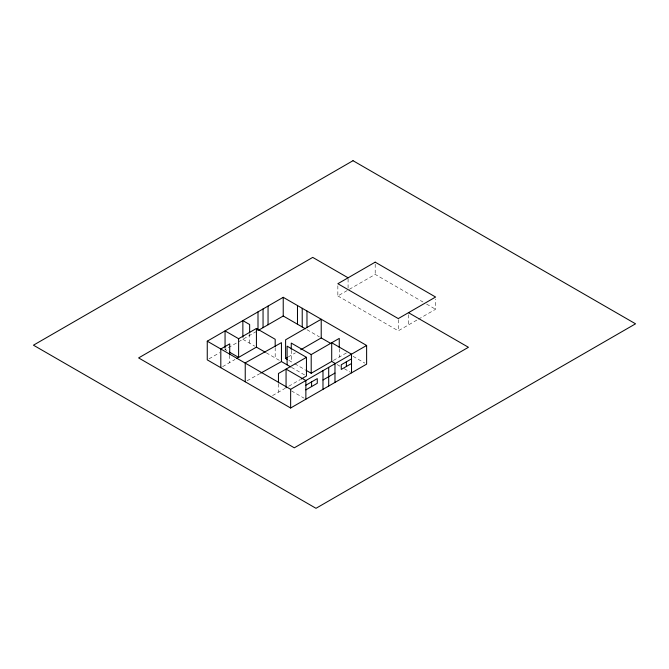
<?xml version="1.0" encoding="UTF-8"?>
<svg xmlns="http://www.w3.org/2000/svg" width="669" height="669" viewBox="0 0 669 669"><rect width="100%" height="100%" fill="white"/><g stroke="black" fill="none" stroke-linecap="round" stroke-linejoin="round"><path stroke-width="0.5" stroke-dasharray="3.35 2.51" d="M209.037 358.835L219.716 352.663M225.06 347.504L225.06 349.578L237.528 342.386M238.415 341.867L257.113 331.08M337.853 285.755L337.853 295.949L375.192 274.39L422.975 301.987M222.593 366.662L235.053 359.462M288.272 356.945L295.397 352.839M272.534 395.596L285.22 388.271M288.724 386.247L300.247 379.591M333.388 360.457L346.81 352.705M337.853 295.949L398.264 330.829L417.531 319.707M418.434 319.18L435.603 309.27L435.603 299.076M247.053 380.786L259.723 373.703M426.579 304.069L435.603 309.27M306.971 329.708L319.439 336.9M353.115 356.343L364.814 363.1M337.109 364.546L340.713 366.629M344.309 368.703L350.615 372.34M288.832 360.357L293.858 363.259M294.728 363.76L305.131 369.765M242.864 339.3L254.73 346.149M266.254 352.797L280.545 361.051M291.5 367.381L304.696 374.991M225.06 349.578L226.866 350.623M291.467 390.897L304.069 398.172M408.491 314.723L408.491 324.917M398.264 319.606L398.264 330.829M375.192 264.196L375.192 274.39M348.081 278.822L348.081 288.005M339.258 348.766L339.258 357.07M291.258 350.339L291.258 361.753M278.455 383.872L278.455 392.176M275.185 347.579L275.185 357.957M249.646 333.873L249.646 343.214M229.718 355.281L229.718 362.548"/><path stroke-width="1" d="M207.256 341.182L283.23 297.312L366.62 345.463L366.62 364.145L290.639 408.006L207.256 359.863L207.256 341.182L290.639 389.325L366.62 345.463M225.06 347.504L225.06 330.896L238.616 338.723L256.428 328.446L275.185 339.275L275.185 346.542M258.844 330.076L283.23 315.994L305.39 328.788M236.834 358.433L256.428 347.127L265.359 352.287M300.741 349.753L321.22 337.929L321.22 319.247L285.604 339.81L285.604 358.492L287.386 357.463M301.134 379.08L306.452 376.011L306.452 357.33L278.455 373.494L278.455 382.835M291.258 349.302L291.258 343.072L311.202 354.587L339.258 338.389L339.258 347.729M306.001 370.266L311.202 373.269L331.707 361.427L335.311 363.51M305.867 385.202L317.282 378.612L317.282 383.287L305.867 389.876M351.518 358.852L341.257 364.772L341.257 369.439L351.518 363.518M322.985 379.992L334.977 373.068M260.626 373.202L281.44 361.569L290.622 366.871M348.081 277.802L312.732 257.389L138.608 357.923L294.31 447.82L468.434 347.286L408.491 312.682M321.22 337.929L330.929 343.532M306.452 357.33L287.11 346.157L287.11 364.839M285.604 358.492L287.218 359.42M229.584 352.187L238.616 357.405L238.616 338.723M351.518 372.859L351.518 354.177L331.707 342.745L331.707 361.427M346.383 361.812L346.383 366.478M334.977 363.727L334.977 382.409M328.696 367.356L328.696 386.038M322.985 370.651L322.985 389.333M311.578 381.907L311.578 386.582M311.202 354.587L311.202 373.269M306.971 311.026L306.971 327.626M305.867 399.217L305.867 380.536L286.064 369.096L286.064 387.777M302.221 308.284L302.221 326.965M297.479 305.541L297.479 324.222M290.639 389.325L290.639 408.006M283.23 297.312L283.23 315.994M281.44 361.569L281.44 342.662L245.239 362.882L245.239 381.79M268.052 306.084L268.052 324.766M263.051 308.969L263.051 327.651M258 311.879L258 330.561M256.428 328.446L256.428 347.127M249.646 332.836L249.646 324.532L242.864 320.618L242.864 337.226M229.718 354.244L229.718 343.866L220.812 349.009L220.812 367.691M353.006 160.694L33.45 345.187L315.994 508.306L635.55 323.813L353.006 160.694M375.192 262.156L337.853 283.715L398.264 318.586L435.603 297.036L375.192 262.156"/></g></svg>
